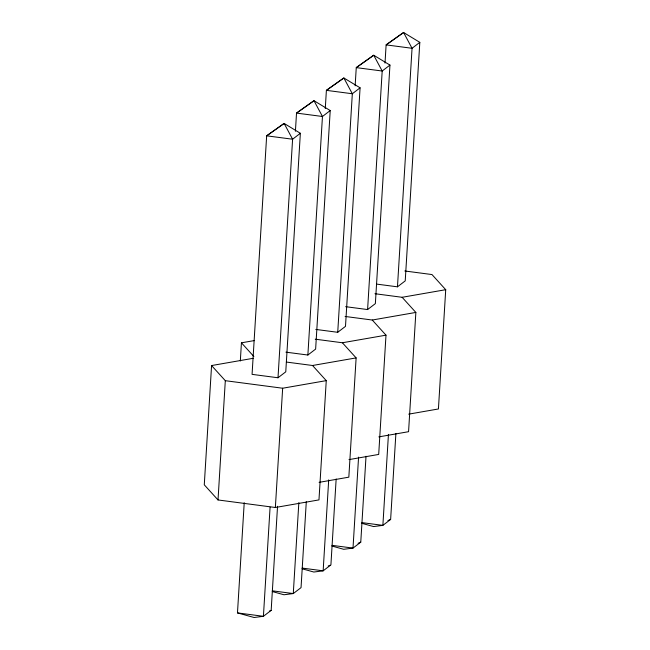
<?xml version="1.0" encoding="UTF-8"?>
<svg xmlns="http://www.w3.org/2000/svg" width="650" height="650" viewBox="0 0 650 650"><rect width="100%" height="100%" fill="white"/><g stroke="black" fill="none" stroke-linecap="round" stroke-linejoin="round"><path stroke-width="0.97" d="M253.199 358.304L211.575 365.552L204.279 484.819L218.018 499.956L275.364 507.496L318.971 499.899L326.259 380.632L312.52 365.495L286.366 362.058M218.018 499.956L225.314 380.689L211.575 365.552M240.321 361.01L241.434 342.818L254.321 340.576M277.542 506.253L271.172 610.366L263.412 616.298L254.118 617.5L237.477 612.901L244.221 502.726M270.091 507.138L263.412 616.298L237.477 612.901M278.005 377.764L292.598 139.222L284.131 123.435L266.662 135.826L252.07 374.359L278.005 377.764L285.764 371.824L300.357 133.282L284.131 123.435L266.662 135.826L292.598 139.222L300.357 133.282M295.409 131.284L296.522 113.092L313.991 100.701L330.216 110.549L315.632 349.091L307.873 355.03L285.927 352.154M275.364 507.496L282.661 388.229L326.259 380.632M298.846 502.596L293.28 593.564L283.977 594.766L272.236 591.516M307.873 355.03L322.457 116.488L313.991 100.701L296.522 113.092L322.457 116.488L330.216 110.549M325.276 108.55L326.389 90.35L343.858 77.968L360.084 87.815L345.491 326.357L337.732 332.296L315.794 329.42M306.296 501.711L301.039 587.633L293.28 593.564L272.334 590.817M328.705 479.863L323.148 570.83L313.844 572.033L302.104 568.783M337.732 332.296L352.324 93.754L343.858 77.968L326.389 90.35L352.324 93.754L360.084 87.815M355.144 85.816L356.257 67.616L373.726 55.234L389.951 65.081L375.359 303.623L367.599 309.562L345.654 306.678M336.156 478.977L330.907 564.899L323.148 570.83L302.201 568.084M315.226 339.186L342.387 342.761L356.127 357.898L348.831 477.165L319.101 482.349M358.572 457.129L353.007 548.096L343.712 549.299L331.971 546.049M367.599 309.562L382.192 71.021L373.726 55.234L356.257 67.616L382.192 71.021L389.951 65.081M385.011 63.083L386.116 44.883L403.585 32.5L419.811 42.347L405.226 280.889L397.467 286.829L376.521 284.082M332.061 545.35L353.007 548.096L360.766 542.157L366.023 456.243M345.085 316.452L372.255 320.027L385.994 335.164L378.698 454.431L348.969 459.615M388.44 434.395L382.874 525.363L373.571 526.565L361.831 523.315M397.467 286.829L412.051 48.287L403.585 32.5L386.116 44.883L412.051 48.287L419.811 42.347M361.928 522.616L382.874 525.363L390.634 519.423L395.891 433.509M374.952 293.719L402.114 297.294L415.854 312.431L408.566 431.698L378.828 436.881M404.82 270.985L431.982 274.56L445.721 289.697L438.425 408.964L408.696 414.148M387.944 520.553L390.634 519.423M358.077 543.286L360.766 542.157M328.209 566.02L330.005 565.273M269.376 611.114L271.172 610.366M402.114 297.294L445.721 289.697M372.255 320.027L415.854 312.431M342.387 342.761L385.994 335.164M312.52 365.495L356.127 357.898M225.314 380.689L282.661 388.229M241.434 342.818L253.866 356.517"/></g></svg>
